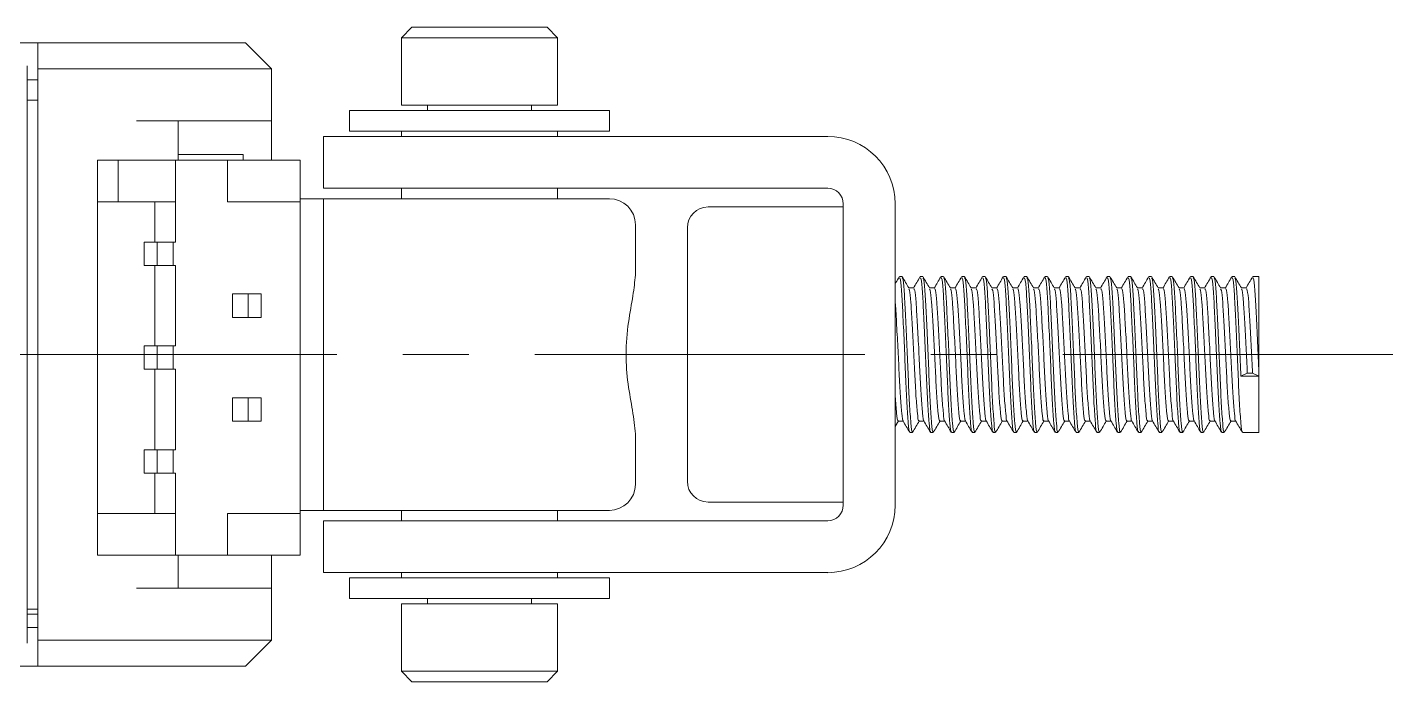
# Paper-space layout '시트4_ENG_with accessory' of a CAD drawing. Header units: inches. Extents: x 0.2 to 16.3, y 0.2 to 11.5.
# Drawn here: x 7.659 to 9.727, y 9.033 to 10.025 of the extents above; entities that cross this region are included whole.
import ezdxf

# ---------------------------------------------------------------- set-up
doc = ezdxf.new("R2010")
doc.units = ezdxf.units.IN
doc.header["$MEASUREMENT"] = 0
doc.linetypes.add('CENTERX2', pattern=[0.8, 0.5, -0.1, 0.1, -0.1])
doc.layers.add('CENTER_LINE', color=7, linetype='CENTERX2')

psp = doc.layouts.new('시트4_ENG_with accessory')

# ---------------------------------------------------------------- linework, layer by layer
at = {"color": 7, "linetype": 'Continuous', "lineweight": 18}
for p, q in [((8.2414, 10.0253), (8.2256, 10.0096)), ((8.4461, 10.0253), (8.2414, 10.0253)), ((8.4618, 10.0096), (8.4461, 10.0253)), ((7.5957, 10.0017), (7.6744, 10.0017)), ((7.6744, 10.0017), (7.9658, 10.0017)), ((7.6744, 9.9623), (7.6744, 10.0017)), ((7.9658, 10.0017), (7.9894, 10.0017)), ((7.9894, 10.0017), (8.0288, 9.9623)), ((8.2256, 10.0096), (8.2256, 9.9072)), ((8.4618, 10.0096), (8.2256, 10.0096)), ((8.4618, 9.9072), (8.4618, 10.0096)), ((7.6586, 9.9531), (7.6586, 9.9671)), ((7.6586, 9.9059), (7.6586, 9.9531)), ((7.6744, 9.9623), (7.6744, 9.5293)), ((7.9658, 9.9623), (7.6744, 9.9623)), ((8.0288, 9.9623), (7.9658, 9.9623)), ((8.0288, 9.8836), (8.0288, 9.9623)), ((7.6744, 9.9455), (7.6586, 9.9455)), ((7.6744, 9.9151), (7.6586, 9.9151)), ((7.6586, 9.1531), (7.6586, 9.9059)), ((8.1469, 9.8993), (8.1469, 9.8679)), ((8.5406, 9.8993), (8.1469, 9.8993)), ((8.4618, 9.9072), (8.2256, 9.9072)), ((8.265, 9.9072), (8.265, 9.8993)), ((8.4225, 9.8993), (8.4225, 9.9072)), ((8.5406, 9.8679), (8.5406, 9.8993)), ((7.9658, 9.8836), (7.824, 9.8836)), ((7.887, 9.8836), (7.887, 9.8238)), ((8.0288, 9.8836), (7.9658, 9.8836)), ((8.0288, 9.8836), (8.0288, 9.8238)), ((8.1075, 9.86), (8.1075, 9.7812)), ((8.3437, 9.86), (8.1075, 9.86)), ((8.5406, 9.8679), (8.1469, 9.8679)), ((8.2256, 9.8679), (8.2256, 9.86)), ((8.3437, 9.86), (8.8713, 9.86)), ((8.4618, 9.86), (8.4618, 9.8679)), ((7.9855, 9.8324), (7.887, 9.8324)), ((7.9855, 9.8324), (7.9855, 9.8238)), ((7.765, 9.8238), (7.765, 9.7608)), ((7.7965, 9.8238), (7.765, 9.8238)), ((7.7965, 9.7608), (7.7965, 9.8238)), ((7.8831, 9.8238), (7.7965, 9.8238)), ((7.8831, 9.8238), (7.8831, 9.7608)), ((7.9618, 9.8238), (7.8831, 9.8238)), ((7.9618, 9.7608), (7.9618, 9.8238)), ((8.0721, 9.8238), (7.9618, 9.8238)), ((8.0721, 9.7608), (8.0721, 9.8238)), ((8.1075, 9.7655), (8.0721, 9.7655)), ((8.1075, 9.7812), (8.3437, 9.7812)), ((8.1075, 9.7655), (8.4225, 9.7655)), ((8.1075, 9.7261), (8.1075, 9.7655)), ((8.2256, 9.7812), (8.2256, 9.7655)), ((8.3437, 9.7812), (8.8713, 9.7812)), ((8.4225, 9.7655), (8.5406, 9.7655)), ((8.4618, 9.7655), (8.4618, 9.7812)), ((7.765, 9.7608), (7.7965, 9.7608)), ((7.765, 9.2883), (7.765, 9.7608)), ((7.8831, 9.7608), (7.7965, 9.7608)), ((7.8516, 9.6997), (7.8516, 9.7608)), ((7.8831, 9.6997), (7.8831, 9.7608)), ((8.0721, 9.7608), (7.9618, 9.7608)), ((8.0721, 9.2883), (8.0721, 9.7608)), ((8.8949, 9.7529), (8.6902, 9.7529)), ((8.8949, 9.7576), (8.8949, 9.3009)), ((8.9737, 9.7576), (8.9737, 9.3009)), ((8.1075, 9.7261), (8.1075, 9.5293)), ((8.58, 9.7261), (8.58, 9.6495)), ((8.6587, 9.7137), (8.6587, 9.7214)), ((8.6587, 9.3371), (8.6587, 9.7137)), ((7.8359, 9.6997), (7.8359, 9.6643)), ((7.8359, 9.6997), (7.8555, 9.6997)), ((7.8555, 9.6997), (7.8555, 9.6643)), ((7.8796, 9.6997), (7.8555, 9.6997)), ((7.8796, 9.6997), (7.8796, 9.6643)), ((7.8796, 9.6997), (7.8831, 9.6997)), ((7.8555, 9.6643), (7.8359, 9.6643)), ((7.8516, 9.5423), (7.8516, 9.6643)), ((7.8555, 9.6643), (7.8796, 9.6643)), ((7.8831, 9.6643), (7.8796, 9.6643)), ((7.8831, 9.5423), (7.8831, 9.6643)), ((8.984, 9.6474), (8.9801, 9.6474)), ((9.0155, 9.6474), (9.0116, 9.6474)), ((9.047, 9.6474), (9.0431, 9.6474)), ((9.0785, 9.6474), (9.0746, 9.6474)), ((9.11, 9.6474), (9.1061, 9.6474)), ((9.1415, 9.6474), (9.1376, 9.6474)), ((9.173, 9.6474), (9.1691, 9.6474)), ((9.2045, 9.6474), (9.2006, 9.6474)), ((9.236, 9.6474), (9.232, 9.6474)), ((9.2675, 9.6474), (9.2635, 9.6474)), ((9.299, 9.6474), (9.295, 9.6474)), ((9.3305, 9.6474), (9.3265, 9.6474)), ((9.362, 9.6474), (9.358, 9.6474)), ((9.3935, 9.6474), (9.3895, 9.6474)), ((9.425, 9.6474), (9.421, 9.6474)), ((9.4565, 9.6474), (9.4525, 9.6474)), ((9.488, 9.6474), (9.484, 9.6474)), ((9.5248, 9.6474), (9.5155, 9.6474)), ((9.5248, 9.4962), (9.5248, 9.6474)), ((7.9693, 9.621), (7.9693, 9.5856)), ((7.9933, 9.621), (7.9693, 9.621)), ((7.9933, 9.621), (7.9933, 9.5856)), ((7.9933, 9.621), (8.013, 9.621)), ((8.013, 9.621), (8.013, 9.5856)), ((9.0017, 9.6303), (8.9941, 9.6303)), ((9.0332, 9.6303), (9.0256, 9.6303)), ((9.0647, 9.6303), (9.057, 9.6303)), ((9.0962, 9.6303), (9.0885, 9.6303)), ((9.1277, 9.6303), (9.12, 9.6303)), ((9.1592, 9.6303), (9.1515, 9.6303)), ((9.1907, 9.6303), (9.183, 9.6303)), ((9.2222, 9.6303), (9.2145, 9.6303)), ((9.2537, 9.6303), (9.246, 9.6303)), ((9.2852, 9.6303), (9.2775, 9.6303)), ((9.3167, 9.6303), (9.309, 9.6303)), ((9.3482, 9.6303), (9.3405, 9.6303)), ((9.3797, 9.6303), (9.372, 9.6303)), ((9.4112, 9.6303), (9.4035, 9.6303)), ((9.4427, 9.6303), (9.435, 9.6303)), ((9.4742, 9.6303), (9.4665, 9.6303)), ((9.5056, 9.6303), (9.498, 9.6303)), ((7.9693, 9.5856), (7.9933, 9.5856)), ((8.013, 9.5856), (7.9933, 9.5856)), ((7.8359, 9.5423), (7.8359, 9.5068)), ((7.8359, 9.5423), (7.8555, 9.5423)), ((7.8555, 9.5423), (7.8555, 9.5068)), ((7.8796, 9.5423), (7.8555, 9.5423)), ((7.8796, 9.5423), (7.8796, 9.5068)), ((7.8796, 9.5423), (7.8831, 9.5423)), ((7.6744, 9.5293), (7.6586, 9.5293)), ((7.6744, 9.0962), (7.6744, 9.5293)), ((7.6744, 9.5293), (7.765, 9.5293)), ((8.1075, 9.5293), (8.1075, 9.3324)), ((7.8555, 9.5068), (7.8359, 9.5068)), ((7.8516, 9.3848), (7.8516, 9.5068)), ((7.8555, 9.5068), (7.8796, 9.5068)), ((7.8831, 9.5068), (7.8796, 9.5068)), ((7.8831, 9.3848), (7.8831, 9.5068)), ((9.4973, 9.4962), (9.5071, 9.501)), ((9.5248, 9.4962), (9.4973, 9.4962)), ((9.5071, 9.501), (9.515, 9.501)), ((9.515, 9.501), (9.5248, 9.4962)), ((9.5248, 9.4112), (9.5248, 9.4962)), ((7.9693, 9.4635), (7.9693, 9.4281)), ((7.9933, 9.4635), (7.9693, 9.4635)), ((7.9933, 9.4635), (7.9933, 9.4281)), ((7.9933, 9.4635), (8.013, 9.4635)), ((8.013, 9.4635), (8.013, 9.4281)), ((7.9693, 9.4281), (7.9933, 9.4281)), ((8.013, 9.4281), (7.9933, 9.4281)), ((8.9737, 9.4202), (8.9785, 9.4285)), ((8.9781, 9.4282), (8.9858, 9.4282)), ((9.0096, 9.4282), (9.0173, 9.4282)), ((9.0411, 9.4282), (9.0488, 9.4282)), ((9.0726, 9.4282), (9.0802, 9.4282)), ((9.1041, 9.4282), (9.1117, 9.4282)), ((9.1356, 9.4282), (9.1432, 9.4282)), ((9.1671, 9.4282), (9.1747, 9.4282)), ((9.1986, 9.4282), (9.2062, 9.4282)), ((9.2301, 9.4282), (9.2377, 9.4282)), ((9.2616, 9.4282), (9.2692, 9.4282)), ((9.2931, 9.4282), (9.3007, 9.4282)), ((9.3245, 9.4282), (9.3322, 9.4282)), ((9.356, 9.4282), (9.3637, 9.4282)), ((9.3875, 9.4282), (9.3952, 9.4282)), ((9.419, 9.4282), (9.4267, 9.4282)), ((9.4505, 9.4282), (9.4582, 9.4282)), ((9.482, 9.4282), (9.4897, 9.4282)), ((8.58, 9.4091), (8.58, 9.3324)), ((8.9958, 9.4112), (8.9998, 9.4112)), ((9.0273, 9.4112), (9.0313, 9.4112)), ((9.0588, 9.4112), (9.0628, 9.4112)), ((9.0903, 9.4112), (9.0943, 9.4112)), ((9.1218, 9.4112), (9.1257, 9.4112)), ((9.1533, 9.4112), (9.1572, 9.4112)), ((9.1848, 9.4112), (9.1887, 9.4112)), ((9.2163, 9.4112), (9.2202, 9.4112)), ((9.2478, 9.4112), (9.2517, 9.4112)), ((9.2793, 9.4112), (9.2832, 9.4112)), ((9.3108, 9.4112), (9.3147, 9.4112)), ((9.3423, 9.4112), (9.3462, 9.4112)), ((9.3738, 9.4112), (9.3777, 9.4112)), ((9.4053, 9.4112), (9.4092, 9.4112)), ((9.4368, 9.4112), (9.4407, 9.4112)), ((9.4683, 9.4112), (9.4722, 9.4112)), ((9.4998, 9.4112), (9.5248, 9.4112)), ((7.8359, 9.3848), (7.8555, 9.3848)), ((7.8359, 9.3848), (7.8359, 9.3493)), ((7.8555, 9.3848), (7.8555, 9.3493)), ((7.8796, 9.3848), (7.8555, 9.3848)), ((7.8796, 9.3848), (7.8796, 9.3493)), ((7.8796, 9.3848), (7.8831, 9.3848)), ((7.8555, 9.3493), (7.8359, 9.3493)), ((7.8516, 9.2883), (7.8516, 9.3493)), ((7.8555, 9.3493), (7.8796, 9.3493)), ((7.8831, 9.3493), (7.8796, 9.3493)), ((7.8831, 9.2883), (7.8831, 9.3493)), ((8.1075, 9.293), (8.1075, 9.3324)), ((8.0721, 9.293), (8.1075, 9.293)), ((8.4225, 9.293), (8.1075, 9.293)), ((8.2256, 9.293), (8.2256, 9.2773)), ((8.5406, 9.293), (8.4225, 9.293)), ((8.4618, 9.2773), (8.4618, 9.293)), ((8.6902, 9.3056), (8.8949, 9.3056)), ((7.765, 9.2883), (7.8831, 9.2883)), ((7.765, 9.2253), (7.765, 9.2883)), ((7.8831, 9.2883), (7.8831, 9.2253)), ((7.9618, 9.2253), (7.9618, 9.2883)), ((7.9618, 9.2883), (8.0721, 9.2883)), ((8.0721, 9.2253), (8.0721, 9.2883)), ((8.1075, 9.2773), (8.1075, 9.1986)), ((8.1075, 9.2773), (8.3437, 9.2773)), ((8.3437, 9.2773), (8.8713, 9.2773)), ((7.8831, 9.2253), (7.765, 9.2253)), ((7.8831, 9.2253), (7.9618, 9.2253)), ((7.887, 9.2253), (7.887, 9.1749)), ((8.0721, 9.2253), (7.9618, 9.2253)), ((8.0288, 9.1749), (8.0288, 9.2253)), ((8.1075, 9.1986), (8.3437, 9.1986)), ((8.1469, 9.1907), (8.1469, 9.1592)), ((8.5406, 9.1907), (8.1469, 9.1907)), ((8.2256, 9.1986), (8.2256, 9.1907)), ((8.3437, 9.1986), (8.8713, 9.1986)), ((8.4618, 9.1907), (8.4618, 9.1986)), ((8.5406, 9.1592), (8.5406, 9.1907)), ((7.824, 9.1749), (7.9658, 9.1749)), ((7.9658, 9.1749), (8.0288, 9.1749)), ((8.0288, 9.1749), (8.0288, 9.0962)), ((7.6586, 9.1058), (7.6586, 9.1531)), ((8.5406, 9.1592), (8.1469, 9.1592)), ((8.2256, 9.1513), (8.2256, 9.049)), ((8.4618, 9.1513), (8.2256, 9.1513)), ((8.265, 9.1592), (8.265, 9.1513)), ((8.4225, 9.1513), (8.4225, 9.1592)), ((8.4618, 9.049), (8.4618, 9.1513)), ((7.6744, 9.1434), (7.6586, 9.1434)), ((7.6586, 9.1356), (7.6744, 9.1356)), ((7.6744, 9.1156), (7.6586, 9.1156)), ((7.6586, 9.0915), (7.6586, 9.1058)), ((7.6744, 9.0962), (7.9658, 9.0962)), ((7.6744, 9.0568), (7.6744, 9.0962)), ((7.9658, 9.0962), (8.0288, 9.0962)), ((8.0288, 9.0962), (7.9894, 9.0568)), ((7.5957, 9.0568), (7.6744, 9.0568)), ((7.9658, 9.0568), (7.6744, 9.0568)), ((7.9894, 9.0568), (7.9658, 9.0568)), ((8.2256, 9.049), (8.2414, 9.0332)), ((8.4618, 9.049), (8.2256, 9.049)), ((8.4461, 9.0332), (8.4618, 9.049)), ((8.4461, 9.0332), (8.2414, 9.0332))]:
    psp.add_line(p, q, dxfattribs=at)
for centre, radius, start, end in [((8.8713, 9.7576), 0.1024, 0, 90), ((8.5406, 9.7261), 0.0394, 0, 90), ((8.8713, 9.7576), 0.0236, 0, 90), ((8.6902, 9.7214), 0.0315, 90, 180), ((8.5406, 9.3324), 0.0394, 270, 0), ((8.6902, 9.3371), 0.0315, 180, 270), ((8.8713, 9.3009), 0.0236, 270, 0), ((8.8713, 9.3009), 0.1024, 270, 0)]:
    psp.add_arc(centre, radius, start, end, dxfattribs=at)
for points, knots in [([(8.58, 9.6495), (8.579, 9.6397), (8.5771, 9.6201), (8.5686, 9.5779), (8.5647, 9.5308), (8.5681, 9.4841), (8.5766, 9.4409), (8.5788, 9.4202), (8.58, 9.4091)], [0, 0, 0, 0, 0.163568, 0.326517, 0.499078, 0.658651, 0.816874, 1, 1, 1, 1]), ([(8.9796, 9.6469), (8.978, 9.6441), (8.976, 9.6407), (8.974, 9.6372), (8.9737, 9.6366)], [0, 0, 0, 0, 0.827869, 1, 1, 1, 1]), ([(8.9958, 9.413), (8.9956, 9.4125), (8.9948, 9.4101), (8.9935, 9.4239), (8.9913, 9.4531), (8.9894, 9.4955), (8.9875, 9.5425), (8.9854, 9.5876), (8.9836, 9.6234), (8.9817, 9.6449), (8.9806, 9.6453), (8.9801, 9.6455)], [0, 0, 0, 0, 0.035874, 0.158191, 0.285537, 0.409631, 0.533724, 0.66107, 0.783387, 0.909631, 1, 1, 1, 1]), ([(8.9998, 9.413), (8.9996, 9.4125), (8.9987, 9.4101), (8.9974, 9.4239), (8.9952, 9.4531), (8.9933, 9.4955), (8.9914, 9.5425), (8.9893, 9.5876), (8.9875, 9.6234), (8.9857, 9.6449), (8.9845, 9.6453), (8.984, 9.6455)], [0, 0, 0, 0, 0.035874, 0.158191, 0.285537, 0.409631, 0.533724, 0.66107, 0.783387, 0.909631, 1, 1, 1, 1]), ([(8.9942, 9.6301), (8.9926, 9.6329), (8.9892, 9.6386), (8.9859, 9.6443), (8.9843, 9.6472)], [0, 0, 0, 0, 0.499897, 1, 1, 1, 1]), ([(9.0111, 9.6469), (9.0095, 9.6441), (9.0062, 9.6384), (9.0029, 9.6327), (9.0012, 9.6299)], [0, 0, 0, 0, 0.500075, 1, 1, 1, 1]), ([(9.0273, 9.413), (9.0271, 9.4125), (9.0263, 9.4101), (9.025, 9.4239), (9.0228, 9.4531), (9.0209, 9.4955), (9.019, 9.5425), (9.0169, 9.5876), (9.0151, 9.6234), (9.0132, 9.6449), (9.0121, 9.6453), (9.0116, 9.6455)], [0, 0, 0, 0, 0.035874, 0.158191, 0.285537, 0.409631, 0.533724, 0.66107, 0.783387, 0.909631, 1, 1, 1, 1]), ([(9.0313, 9.413), (9.0311, 9.4125), (9.0302, 9.4101), (9.0289, 9.4239), (9.0267, 9.4531), (9.0248, 9.4955), (9.0229, 9.5425), (9.0208, 9.5876), (9.019, 9.6234), (9.0171, 9.6449), (9.016, 9.6453), (9.0155, 9.6455)], [0, 0, 0, 0, 0.035874, 0.158191, 0.285537, 0.409631, 0.533724, 0.66107, 0.783387, 0.909631, 1, 1, 1, 1]), ([(9.0257, 9.6301), (9.0241, 9.6329), (9.0207, 9.6386), (9.0174, 9.6443), (9.0158, 9.6472)], [0, 0, 0, 0, 0.499897, 1, 1, 1, 1]), ([(9.0426, 9.6469), (9.041, 9.6441), (9.0377, 9.6384), (9.0344, 9.6327), (9.0327, 9.6299)], [0, 0, 0, 0, 0.500075, 1, 1, 1, 1]), ([(9.0588, 9.413), (9.0586, 9.4125), (9.0578, 9.4101), (9.0564, 9.4239), (9.0543, 9.4531), (9.0524, 9.4955), (9.0505, 9.5425), (9.0484, 9.5876), (9.0466, 9.6234), (9.0447, 9.6449), (9.0436, 9.6453), (9.0431, 9.6455)], [0, 0, 0, 0, 0.035874, 0.158191, 0.285537, 0.409631, 0.533724, 0.66107, 0.783387, 0.909631, 1, 1, 1, 1]), ([(9.0628, 9.413), (9.0626, 9.4125), (9.0617, 9.4101), (9.0604, 9.4239), (9.0582, 9.4531), (9.0563, 9.4955), (9.0544, 9.5425), (9.0523, 9.5876), (9.0505, 9.6234), (9.0486, 9.6449), (9.0475, 9.6453), (9.047, 9.6455)], [0, 0, 0, 0, 0.035874, 0.158191, 0.285537, 0.409631, 0.533724, 0.66107, 0.783387, 0.909631, 1, 1, 1, 1]), ([(9.0572, 9.6301), (9.0555, 9.6329), (9.0522, 9.6386), (9.0489, 9.6443), (9.0473, 9.6472)], [0, 0, 0, 0, 0.499897, 1, 1, 1, 1]), ([(9.0741, 9.6469), (9.0725, 9.6441), (9.0692, 9.6384), (9.0659, 9.6327), (9.0642, 9.6299)], [0, 0, 0, 0, 0.500075, 1, 1, 1, 1]), ([(9.0903, 9.413), (9.0901, 9.4125), (9.0893, 9.4101), (9.0879, 9.4239), (9.0858, 9.4531), (9.0839, 9.4955), (9.082, 9.5425), (9.0798, 9.5876), (9.0781, 9.6234), (9.0762, 9.6449), (9.075, 9.6453), (9.0746, 9.6455)], [0, 0, 0, 0, 0.035874, 0.158191, 0.285537, 0.409631, 0.533724, 0.66107, 0.783387, 0.909631, 1, 1, 1, 1]), ([(9.0943, 9.413), (9.0941, 9.4125), (9.0932, 9.4101), (9.0919, 9.4239), (9.0897, 9.4531), (9.0878, 9.4955), (9.0859, 9.5425), (9.0838, 9.5876), (9.082, 9.6234), (9.0801, 9.6449), (9.079, 9.6453), (9.0785, 9.6455)], [0, 0, 0, 0, 0.0358742, 0.1581913, 0.2855373, 0.4096308, 0.5337244, 0.6610704, 0.7833875, 0.9096308, 1, 1, 1, 1]), ([(9.0887, 9.6301), (9.087, 9.6329), (9.0837, 9.6386), (9.0804, 9.6443), (9.0788, 9.6472)], [0, 0, 0, 0, 0.499897, 1, 1, 1, 1]), ([(9.1056, 9.6469), (9.104, 9.6441), (9.1007, 9.6384), (9.0974, 9.6327), (9.0957, 9.6299)], [0, 0, 0, 0, 0.500075, 1, 1, 1, 1]), ([(9.1218, 9.413), (9.1216, 9.4125), (9.1208, 9.4101), (9.1194, 9.4239), (9.1173, 9.4531), (9.1154, 9.4955), (9.1135, 9.5425), (9.1113, 9.5876), (9.1096, 9.6234), (9.1077, 9.6449), (9.1065, 9.6453), (9.1061, 9.6455)], [0, 0, 0, 0, 0.0358742, 0.1581913, 0.2855373, 0.4096308, 0.5337244, 0.6610704, 0.7833875, 0.9096308, 1, 1, 1, 1]), ([(9.1257, 9.413), (9.1256, 9.4125), (9.1247, 9.4101), (9.1234, 9.4239), (9.1212, 9.4531), (9.1193, 9.4955), (9.1174, 9.5425), (9.1153, 9.5876), (9.1135, 9.6234), (9.1116, 9.6449), (9.1105, 9.6453), (9.11, 9.6455)], [0, 0, 0, 0, 0.035874, 0.158191, 0.285537, 0.409631, 0.533724, 0.66107, 0.783387, 0.909631, 1, 1, 1, 1]), ([(9.1202, 9.6301), (9.1185, 9.6329), (9.1152, 9.6386), (9.1119, 9.6443), (9.1103, 9.6472)], [0, 0, 0, 0, 0.499897, 1, 1, 1, 1]), ([(9.1371, 9.6469), (9.1355, 9.6441), (9.1322, 9.6384), (9.1289, 9.6327), (9.1272, 9.6299)], [0, 0, 0, 0, 0.500075, 1, 1, 1, 1]), ([(9.1533, 9.413), (9.1531, 9.4125), (9.1523, 9.4101), (9.1509, 9.4239), (9.1488, 9.4531), (9.1469, 9.4955), (9.145, 9.5425), (9.1428, 9.5876), (9.1411, 9.6234), (9.1392, 9.6449), (9.138, 9.6453), (9.1376, 9.6455)], [0, 0, 0, 0, 0.035874, 0.158191, 0.285537, 0.409631, 0.533724, 0.66107, 0.783387, 0.909631, 1, 1, 1, 1]), ([(9.1572, 9.413), (9.157, 9.4125), (9.1562, 9.4101), (9.1549, 9.4239), (9.1527, 9.4531), (9.1508, 9.4955), (9.1489, 9.5425), (9.1468, 9.5876), (9.145, 9.6234), (9.1431, 9.6449), (9.142, 9.6453), (9.1415, 9.6455)], [0, 0, 0, 0, 0.035874, 0.158191, 0.285537, 0.409631, 0.533724, 0.66107, 0.783387, 0.909631, 1, 1, 1, 1]), ([(9.1517, 9.6301), (9.15, 9.6329), (9.1467, 9.6386), (9.1434, 9.6443), (9.1418, 9.6472)], [0, 0, 0, 0, 0.499897, 1, 1, 1, 1]), ([(9.1686, 9.6469), (9.167, 9.6441), (9.1637, 9.6384), (9.1604, 9.6327), (9.1587, 9.6299)], [0, 0, 0, 0, 0.500075, 1, 1, 1, 1]), ([(9.1848, 9.413), (9.1846, 9.4125), (9.1838, 9.4101), (9.1824, 9.4239), (9.1803, 9.4531), (9.1784, 9.4955), (9.1765, 9.5425), (9.1743, 9.5876), (9.1726, 9.6234), (9.1707, 9.6449), (9.1695, 9.6453), (9.1691, 9.6455)], [0, 0, 0, 0, 0.035874, 0.158191, 0.285537, 0.409631, 0.533724, 0.66107, 0.783387, 0.909631, 1, 1, 1, 1]), ([(9.1887, 9.413), (9.1885, 9.4125), (9.1877, 9.4101), (9.1864, 9.4239), (9.1842, 9.4531), (9.1823, 9.4955), (9.1804, 9.5425), (9.1783, 9.5876), (9.1765, 9.6234), (9.1746, 9.6449), (9.1735, 9.6453), (9.173, 9.6455)], [0, 0, 0, 0, 0.035874, 0.158191, 0.285537, 0.409631, 0.533724, 0.66107, 0.783387, 0.909631, 1, 1, 1, 1]), ([(9.1832, 9.6301), (9.1815, 9.6329), (9.1782, 9.6386), (9.1749, 9.6443), (9.1733, 9.6472)], [0, 0, 0, 0, 0.499897, 1, 1, 1, 1]), ([(9.2001, 9.6469), (9.1985, 9.6441), (9.1952, 9.6384), (9.1919, 9.6327), (9.1902, 9.6299)], [0, 0, 0, 0, 0.500075, 1, 1, 1, 1]), ([(9.2163, 9.413), (9.2161, 9.4125), (9.2152, 9.4101), (9.2139, 9.4239), (9.2118, 9.4531), (9.2099, 9.4955), (9.208, 9.5425), (9.2058, 9.5876), (9.2041, 9.6234), (9.2022, 9.6449), (9.201, 9.6453), (9.2006, 9.6455)], [0, 0, 0, 0, 0.035874, 0.158191, 0.285537, 0.409631, 0.533724, 0.66107, 0.783387, 0.909631, 1, 1, 1, 1]), ([(9.2202, 9.413), (9.22, 9.4125), (9.2192, 9.4101), (9.2179, 9.4239), (9.2157, 9.4531), (9.2138, 9.4955), (9.2119, 9.5425), (9.2098, 9.5876), (9.208, 9.6234), (9.2061, 9.6449), (9.205, 9.6453), (9.2045, 9.6455)], [0, 0, 0, 0, 0.035874, 0.158191, 0.285537, 0.409631, 0.533724, 0.66107, 0.783387, 0.909631, 1, 1, 1, 1]), ([(9.2147, 9.6301), (9.213, 9.6329), (9.2097, 9.6386), (9.2064, 9.6443), (9.2048, 9.6472)], [0, 0, 0, 0, 0.499897, 1, 1, 1, 1]), ([(9.2316, 9.6469), (9.23, 9.6441), (9.2267, 9.6384), (9.2234, 9.6327), (9.2217, 9.6299)], [0, 0, 0, 0, 0.500075, 1, 1, 1, 1]), ([(9.2478, 9.413), (9.2476, 9.4125), (9.2467, 9.4101), (9.2454, 9.4239), (9.2433, 9.4531), (9.2414, 9.4955), (9.2395, 9.5425), (9.2373, 9.5876), (9.2356, 9.6234), (9.2337, 9.6449), (9.2325, 9.6453), (9.232, 9.6455)], [0, 0, 0, 0, 0.035874, 0.158191, 0.285537, 0.409631, 0.533724, 0.66107, 0.783387, 0.909631, 1, 1, 1, 1]), ([(9.2517, 9.413), (9.2515, 9.4125), (9.2507, 9.4101), (9.2494, 9.4239), (9.2472, 9.4531), (9.2453, 9.4955), (9.2434, 9.5425), (9.2413, 9.5876), (9.2395, 9.6234), (9.2376, 9.6449), (9.2365, 9.6453), (9.236, 9.6455)], [0, 0, 0, 0, 0.035874, 0.158191, 0.285537, 0.409631, 0.533724, 0.66107, 0.783387, 0.909631, 1, 1, 1, 1]), ([(9.2462, 9.6301), (9.2445, 9.6329), (9.2412, 9.6386), (9.2379, 9.6443), (9.2363, 9.6472)], [0, 0, 0, 0, 0.499897, 1, 1, 1, 1]), ([(9.2631, 9.6469), (9.2614, 9.6441), (9.2582, 9.6384), (9.2549, 9.6327), (9.2532, 9.6299)], [0, 0, 0, 0, 0.500075, 1, 1, 1, 1]), ([(9.2793, 9.413), (9.2791, 9.4125), (9.2782, 9.4101), (9.2769, 9.4239), (9.2748, 9.4531), (9.2729, 9.4955), (9.271, 9.5425), (9.2688, 9.5876), (9.2671, 9.6234), (9.2652, 9.6449), (9.264, 9.6453), (9.2635, 9.6455)], [0, 0, 0, 0, 0.035874, 0.158191, 0.285537, 0.409631, 0.533724, 0.66107, 0.783387, 0.909631, 1, 1, 1, 1]), ([(9.2832, 9.413), (9.283, 9.4125), (9.2822, 9.4101), (9.2809, 9.4239), (9.2787, 9.4531), (9.2768, 9.4955), (9.2749, 9.5425), (9.2728, 9.5876), (9.271, 9.6234), (9.2691, 9.6449), (9.268, 9.6453), (9.2675, 9.6455)], [0, 0, 0, 0, 0.035874, 0.158191, 0.285537, 0.409631, 0.533724, 0.66107, 0.783387, 0.909631, 1, 1, 1, 1]), ([(9.2777, 9.6301), (9.276, 9.6329), (9.2727, 9.6386), (9.2694, 9.6443), (9.2678, 9.6472)], [0, 0, 0, 0, 0.499897, 1, 1, 1, 1]), ([(9.2946, 9.6469), (9.2929, 9.6441), (9.2896, 9.6384), (9.2863, 9.6327), (9.2847, 9.6299)], [0, 0, 0, 0, 0.500075, 1, 1, 1, 1]), ([(9.3108, 9.413), (9.3106, 9.4125), (9.3097, 9.4101), (9.3084, 9.4239), (9.3063, 9.4531), (9.3044, 9.4955), (9.3025, 9.5425), (9.3003, 9.5876), (9.2985, 9.6234), (9.2967, 9.6449), (9.2955, 9.6453), (9.295, 9.6455)], [0, 0, 0, 0, 0.035874, 0.158191, 0.285537, 0.409631, 0.533724, 0.66107, 0.783387, 0.909631, 1, 1, 1, 1]), ([(9.3147, 9.413), (9.3145, 9.4125), (9.3137, 9.4101), (9.3124, 9.4239), (9.3102, 9.4531), (9.3083, 9.4955), (9.3064, 9.5425), (9.3043, 9.5876), (9.3025, 9.6234), (9.3006, 9.6449), (9.2995, 9.6453), (9.299, 9.6455)], [0, 0, 0, 0, 0.035874, 0.158191, 0.285537, 0.409631, 0.533724, 0.66107, 0.783387, 0.909631, 1, 1, 1, 1]), ([(9.3092, 9.6301), (9.3075, 9.6329), (9.3042, 9.6386), (9.3009, 9.6443), (9.2993, 9.6472)], [0, 0, 0, 0, 0.499897, 1, 1, 1, 1]), ([(9.3261, 9.6469), (9.3244, 9.6441), (9.3211, 9.6384), (9.3178, 9.6327), (9.3162, 9.6299)], [0, 0, 0, 0, 0.500075, 1, 1, 1, 1]), ([(9.3423, 9.413), (9.3421, 9.4125), (9.3412, 9.4101), (9.3399, 9.4239), (9.3378, 9.4531), (9.3359, 9.4955), (9.334, 9.5425), (9.3318, 9.5876), (9.33, 9.6234), (9.3282, 9.6449), (9.327, 9.6453), (9.3265, 9.6455)], [0, 0, 0, 0, 0.035874, 0.158191, 0.285537, 0.409631, 0.533724, 0.66107, 0.783387, 0.909631, 1, 1, 1, 1]), ([(9.3462, 9.413), (9.346, 9.4125), (9.3452, 9.4101), (9.3438, 9.4239), (9.3417, 9.4531), (9.3398, 9.4955), (9.3379, 9.5425), (9.3358, 9.5876), (9.334, 9.6234), (9.3321, 9.6449), (9.331, 9.6453), (9.3305, 9.6455)], [0, 0, 0, 0, 0.035874, 0.158191, 0.285537, 0.409631, 0.533724, 0.66107, 0.783387, 0.909631, 1, 1, 1, 1]), ([(9.3407, 9.6301), (9.339, 9.6329), (9.3357, 9.6386), (9.3324, 9.6443), (9.3308, 9.6472)], [0, 0, 0, 0, 0.499897, 1, 1, 1, 1]), ([(9.3576, 9.6469), (9.3559, 9.6441), (9.3526, 9.6384), (9.3493, 9.6327), (9.3477, 9.6299)], [0, 0, 0, 0, 0.500075, 1, 1, 1, 1]), ([(9.3738, 9.413), (9.3736, 9.4125), (9.3727, 9.4101), (9.3714, 9.4239), (9.3693, 9.4531), (9.3674, 9.4955), (9.3655, 9.5425), (9.3633, 9.5876), (9.3615, 9.6234), (9.3597, 9.6449), (9.3585, 9.6453), (9.358, 9.6455)], [0, 0, 0, 0, 0.035874, 0.158191, 0.285537, 0.409631, 0.533724, 0.66107, 0.783387, 0.909631, 1, 1, 1, 1]), ([(9.3777, 9.413), (9.3775, 9.4125), (9.3767, 9.4101), (9.3753, 9.4239), (9.3732, 9.4531), (9.3713, 9.4955), (9.3694, 9.5425), (9.3672, 9.5876), (9.3655, 9.6234), (9.3636, 9.6449), (9.3624, 9.6453), (9.362, 9.6455)], [0, 0, 0, 0, 0.035874, 0.158191, 0.285537, 0.409631, 0.533724, 0.66107, 0.783387, 0.909631, 1, 1, 1, 1]), ([(9.3722, 9.6301), (9.3705, 9.6329), (9.3672, 9.6386), (9.3639, 9.6443), (9.3622, 9.6472)], [0, 0, 0, 0, 0.499897, 1, 1, 1, 1]), ([(9.3891, 9.6469), (9.3874, 9.6441), (9.3841, 9.6384), (9.3808, 9.6327), (9.3792, 9.6299)], [0, 0, 0, 0, 0.500075, 1, 1, 1, 1]), ([(9.4053, 9.413), (9.4051, 9.4125), (9.4042, 9.4101), (9.4029, 9.4239), (9.4008, 9.4531), (9.3989, 9.4955), (9.397, 9.5425), (9.3948, 9.5876), (9.393, 9.6234), (9.3912, 9.6449), (9.39, 9.6453), (9.3895, 9.6455)], [0, 0, 0, 0, 0.035874, 0.158191, 0.285537, 0.409631, 0.533724, 0.66107, 0.783387, 0.909631, 1, 1, 1, 1]), ([(9.4092, 9.413), (9.409, 9.4125), (9.4082, 9.4101), (9.4068, 9.4239), (9.4047, 9.4531), (9.4028, 9.4955), (9.4009, 9.5425), (9.3987, 9.5876), (9.397, 9.6234), (9.3951, 9.6449), (9.3939, 9.6453), (9.3935, 9.6455)], [0, 0, 0, 0, 0.035874, 0.158191, 0.285537, 0.409631, 0.533724, 0.66107, 0.783387, 0.909631, 1, 1, 1, 1]), ([(9.4037, 9.6301), (9.402, 9.6329), (9.3987, 9.6386), (9.3954, 9.6443), (9.3937, 9.6472)], [0, 0, 0, 0, 0.499897, 1, 1, 1, 1]), ([(9.4206, 9.6469), (9.4189, 9.6441), (9.4156, 9.6384), (9.4123, 9.6327), (9.4107, 9.6299)], [0, 0, 0, 0, 0.500075, 1, 1, 1, 1]), ([(9.4368, 9.413), (9.4366, 9.4125), (9.4357, 9.4101), (9.4344, 9.4239), (9.4322, 9.4531), (9.4303, 9.4955), (9.4284, 9.5425), (9.4263, 9.5876), (9.4245, 9.6234), (9.4227, 9.6449), (9.4215, 9.6453), (9.421, 9.6455)], [0, 0, 0, 0, 0.035874, 0.158191, 0.285537, 0.409631, 0.533724, 0.66107, 0.783387, 0.909631, 1, 1, 1, 1]), ([(9.4407, 9.413), (9.4405, 9.4125), (9.4397, 9.4101), (9.4383, 9.4239), (9.4362, 9.4531), (9.4343, 9.4955), (9.4324, 9.5425), (9.4302, 9.5876), (9.4285, 9.6234), (9.4266, 9.6449), (9.4254, 9.6453), (9.425, 9.6455)], [0, 0, 0, 0, 0.035874, 0.158191, 0.285537, 0.409631, 0.533724, 0.66107, 0.783387, 0.909631, 1, 1, 1, 1]), ([(9.4352, 9.6301), (9.4335, 9.6329), (9.4302, 9.6386), (9.4269, 9.6443), (9.4252, 9.6472)], [0, 0, 0, 0, 0.499897, 1, 1, 1, 1]), ([(9.4521, 9.6469), (9.4504, 9.6441), (9.4471, 9.6384), (9.4438, 9.6327), (9.4422, 9.6299)], [0, 0, 0, 0, 0.500075, 1, 1, 1, 1]), ([(9.4683, 9.413), (9.4681, 9.4125), (9.4672, 9.4101), (9.4659, 9.4239), (9.4637, 9.4531), (9.4618, 9.4955), (9.4599, 9.5425), (9.4578, 9.5876), (9.456, 9.6234), (9.4542, 9.6449), (9.453, 9.6453), (9.4525, 9.6455)], [0, 0, 0, 0, 0.035874, 0.158191, 0.285537, 0.409631, 0.533724, 0.66107, 0.783387, 0.909631, 1, 1, 1, 1]), ([(9.4722, 9.413), (9.472, 9.4125), (9.4712, 9.4101), (9.4698, 9.4239), (9.4677, 9.4531), (9.4658, 9.4955), (9.4639, 9.5425), (9.4617, 9.5876), (9.46, 9.6234), (9.4581, 9.6449), (9.4569, 9.6453), (9.4565, 9.6455)], [0, 0, 0, 0, 0.035874, 0.158191, 0.285537, 0.409631, 0.533724, 0.66107, 0.783387, 0.909631, 1, 1, 1, 1]), ([(9.4666, 9.6301), (9.465, 9.6329), (9.4617, 9.6386), (9.4584, 9.6443), (9.4567, 9.6472)], [0, 0, 0, 0, 0.499897, 1, 1, 1, 1]), ([(9.4836, 9.6469), (9.4819, 9.6441), (9.4786, 9.6384), (9.4753, 9.6327), (9.4737, 9.6299)], [0, 0, 0, 0, 0.500075, 1, 1, 1, 1]), ([(9.4998, 9.413), (9.4996, 9.4125), (9.4987, 9.4101), (9.4974, 9.4239), (9.4952, 9.4531), (9.4933, 9.4955), (9.4914, 9.5425), (9.4893, 9.5876), (9.4875, 9.6234), (9.4857, 9.6449), (9.4845, 9.6453), (9.484, 9.6455)], [0, 0, 0, 0, 0.035874, 0.158191, 0.285537, 0.409631, 0.533724, 0.66107, 0.783387, 0.909631, 1, 1, 1, 1]), ([(9.4973, 9.4962), (9.4967, 9.5114), (9.4954, 9.5423), (9.4932, 9.5877), (9.4915, 9.6234), (9.4896, 9.6449), (9.4884, 9.6453), (9.488, 9.6455)], [0, 0, 0, 0, 0.2101966, 0.4259022, 0.6330897, 0.8469277, 1, 1, 1, 1]), ([(9.4981, 9.6301), (9.4965, 9.6329), (9.4932, 9.6386), (9.4899, 9.6443), (9.4882, 9.6472)], [0, 0, 0, 0, 0.499897, 1, 1, 1, 1]), ([(9.5151, 9.6469), (9.5134, 9.6441), (9.5101, 9.6384), (9.5068, 9.6327), (9.5052, 9.6299)], [0, 0, 0, 0, 0.500075, 1, 1, 1, 1]), ([(9.5248, 9.4962), (9.5242, 9.5114), (9.5229, 9.5423), (9.5208, 9.5877), (9.519, 9.6234), (9.5171, 9.6449), (9.516, 9.6453), (9.5155, 9.6455)], [0, 0, 0, 0, 0.2101966, 0.4259022, 0.6330897, 0.8469277, 1, 1, 1, 1]), ([(9.0096, 9.4298), (9.0094, 9.4293), (9.0086, 9.4273), (9.0072, 9.4391), (9.0051, 9.4641), (9.0032, 9.5003), (9.0013, 9.5406), (8.9991, 9.5792), (8.9974, 9.6097), (8.9956, 9.6274), (8.9946, 9.6279), (8.9942, 9.6281)], [0, 0, 0, 0, 0.036512, 0.161681, 0.292003, 0.418992, 0.54598, 0.676302, 0.801471, 0.930663, 1, 1, 1, 1]), ([(9.017, 9.429), (9.017, 9.4289), (9.0163, 9.4277), (9.0151, 9.4396), (9.013, 9.464), (9.0111, 9.5004), (9.0092, 9.5406), (9.007, 9.5792), (9.0052, 9.6098), (9.0034, 9.6283), (9.0022, 9.6286), (9.0017, 9.6287)], [0, 0, 0, 0, 0.00478, 0.130978, 0.262372, 0.390405, 0.518438, 0.649832, 0.77603, 0.906284, 1, 1, 1, 1]), ([(9.0411, 9.4298), (9.0409, 9.4293), (9.0401, 9.4273), (9.0387, 9.4391), (9.0366, 9.4641), (9.0347, 9.5003), (9.0328, 9.5406), (9.0306, 9.5792), (9.0289, 9.6097), (9.0271, 9.6274), (9.0261, 9.6279), (9.0257, 9.6281)], [0, 0, 0, 0, 0.036512, 0.161681, 0.292003, 0.418992, 0.54598, 0.676302, 0.801471, 0.930663, 1, 1, 1, 1]), ([(9.0485, 9.429), (9.0484, 9.4289), (9.0478, 9.4277), (9.0466, 9.4396), (9.0444, 9.464), (9.0426, 9.5004), (9.0407, 9.5406), (9.0385, 9.5792), (9.0367, 9.6098), (9.0349, 9.6283), (9.0337, 9.6286), (9.0332, 9.6287)], [0, 0, 0, 0, 0.00478, 0.130978, 0.262372, 0.390405, 0.518438, 0.649832, 0.77603, 0.906284, 1, 1, 1, 1]), ([(9.0726, 9.4298), (9.0724, 9.4293), (9.0715, 9.4273), (9.0702, 9.4391), (9.0681, 9.4641), (9.0662, 9.5003), (9.0643, 9.5406), (9.0621, 9.5792), (9.0604, 9.6097), (9.0586, 9.6274), (9.0576, 9.6279), (9.0572, 9.6281)], [0, 0, 0, 0, 0.036512, 0.161681, 0.292003, 0.418992, 0.54598, 0.676302, 0.801471, 0.930663, 1, 1, 1, 1]), ([(9.08, 9.429), (9.0799, 9.4289), (9.0793, 9.4277), (9.0781, 9.4396), (9.0759, 9.464), (9.0741, 9.5004), (9.0722, 9.5406), (9.07, 9.5792), (9.0682, 9.6098), (9.0664, 9.6283), (9.0652, 9.6286), (9.0647, 9.6287)], [0, 0, 0, 0, 0.0047801, 0.1309781, 0.2623717, 0.3904049, 0.5184382, 0.6498318, 0.7760298, 0.9062842, 1, 1, 1, 1]), ([(9.1041, 9.4298), (9.1039, 9.4293), (9.103, 9.4273), (9.1017, 9.4391), (9.0996, 9.4641), (9.0977, 9.5003), (9.0958, 9.5406), (9.0936, 9.5792), (9.0919, 9.6097), (9.0901, 9.6274), (9.0891, 9.6279), (9.0887, 9.6281)], [0, 0, 0, 0, 0.036512, 0.161681, 0.292003, 0.418992, 0.54598, 0.676302, 0.801471, 0.930663, 1, 1, 1, 1]), ([(9.1115, 9.429), (9.1114, 9.4289), (9.1108, 9.4277), (9.1096, 9.4396), (9.1074, 9.464), (9.1055, 9.5004), (9.1036, 9.5406), (9.1015, 9.5792), (9.0997, 9.6098), (9.0979, 9.6283), (9.0967, 9.6286), (9.0962, 9.6287)], [0, 0, 0, 0, 0.00478, 0.130978, 0.262372, 0.390405, 0.518438, 0.649832, 0.77603, 0.906284, 1, 1, 1, 1]), ([(9.1356, 9.4298), (9.1354, 9.4293), (9.1345, 9.4273), (9.1332, 9.4391), (9.1311, 9.4641), (9.1292, 9.5003), (9.1273, 9.5406), (9.1251, 9.5792), (9.1234, 9.6097), (9.1216, 9.6274), (9.1206, 9.6279), (9.1202, 9.6281)], [0, 0, 0, 0, 0.036512, 0.161681, 0.292003, 0.418992, 0.54598, 0.676302, 0.801471, 0.930663, 1, 1, 1, 1]), ([(9.143, 9.429), (9.1429, 9.4289), (9.1423, 9.4277), (9.1411, 9.4396), (9.1389, 9.464), (9.137, 9.5004), (9.1351, 9.5406), (9.133, 9.5792), (9.1312, 9.6098), (9.1293, 9.6283), (9.1282, 9.6286), (9.1277, 9.6287)], [0, 0, 0, 0, 0.00478, 0.130978, 0.262372, 0.390405, 0.518438, 0.649832, 0.77603, 0.906284, 1, 1, 1, 1]), ([(9.1671, 9.4298), (9.1669, 9.4293), (9.166, 9.4273), (9.1647, 9.4391), (9.1626, 9.4641), (9.1607, 9.5003), (9.1588, 9.5406), (9.1566, 9.5792), (9.1548, 9.6097), (9.1531, 9.6274), (9.1521, 9.6279), (9.1517, 9.6281)], [0, 0, 0, 0, 0.036512, 0.161681, 0.292003, 0.418992, 0.54598, 0.676302, 0.801471, 0.930663, 1, 1, 1, 1]), ([(9.1745, 9.429), (9.1744, 9.4289), (9.1738, 9.4277), (9.1726, 9.4396), (9.1704, 9.464), (9.1685, 9.5004), (9.1666, 9.5406), (9.1645, 9.5792), (9.1627, 9.6098), (9.1608, 9.6283), (9.1597, 9.6286), (9.1592, 9.6287)], [0, 0, 0, 0, 0.00478, 0.130978, 0.262372, 0.390405, 0.518438, 0.649832, 0.77603, 0.906284, 1, 1, 1, 1]), ([(9.1986, 9.4298), (9.1984, 9.4293), (9.1975, 9.4273), (9.1962, 9.4391), (9.1941, 9.4641), (9.1922, 9.5003), (9.1903, 9.5406), (9.1881, 9.5792), (9.1863, 9.6097), (9.1846, 9.6274), (9.1836, 9.6279), (9.1832, 9.6281)], [0, 0, 0, 0, 0.036512, 0.161681, 0.292003, 0.418992, 0.54598, 0.676302, 0.801471, 0.930663, 1, 1, 1, 1]), ([(9.206, 9.429), (9.2059, 9.4289), (9.2052, 9.4277), (9.2041, 9.4396), (9.2019, 9.464), (9.2, 9.5004), (9.1981, 9.5406), (9.196, 9.5792), (9.1942, 9.6098), (9.1923, 9.6283), (9.1912, 9.6286), (9.1907, 9.6287)], [0, 0, 0, 0, 0.00478, 0.130978, 0.262372, 0.390405, 0.518438, 0.649832, 0.77603, 0.906284, 1, 1, 1, 1]), ([(9.2301, 9.4298), (9.2299, 9.4293), (9.229, 9.4273), (9.2277, 9.4391), (9.2256, 9.4641), (9.2237, 9.5003), (9.2218, 9.5406), (9.2196, 9.5792), (9.2178, 9.6097), (9.2161, 9.6274), (9.2151, 9.6279), (9.2147, 9.6281)], [0, 0, 0, 0, 0.036512, 0.161681, 0.292003, 0.418992, 0.54598, 0.676302, 0.801471, 0.930663, 1, 1, 1, 1]), ([(9.2375, 9.429), (9.2374, 9.4289), (9.2367, 9.4277), (9.2356, 9.4396), (9.2334, 9.464), (9.2315, 9.5004), (9.2296, 9.5406), (9.2275, 9.5792), (9.2257, 9.6098), (9.2238, 9.6283), (9.2227, 9.6286), (9.2222, 9.6287)], [0, 0, 0, 0, 0.00478, 0.130978, 0.262372, 0.390405, 0.518438, 0.649832, 0.77603, 0.906284, 1, 1, 1, 1]), ([(9.2616, 9.4298), (9.2614, 9.4293), (9.2605, 9.4273), (9.2592, 9.4391), (9.257, 9.4641), (9.2552, 9.5003), (9.2533, 9.5406), (9.2511, 9.5792), (9.2493, 9.6097), (9.2476, 9.6274), (9.2466, 9.6279), (9.2462, 9.6281)], [0, 0, 0, 0, 0.036512, 0.161681, 0.292003, 0.418992, 0.54598, 0.676302, 0.801471, 0.930663, 1, 1, 1, 1]), ([(9.2689, 9.429), (9.2689, 9.4289), (9.2682, 9.4277), (9.2671, 9.4396), (9.2649, 9.464), (9.263, 9.5004), (9.2611, 9.5406), (9.259, 9.5792), (9.2572, 9.6098), (9.2553, 9.6283), (9.2542, 9.6286), (9.2537, 9.6287)], [0, 0, 0, 0, 0.00478, 0.130978, 0.262372, 0.390405, 0.518438, 0.649832, 0.77603, 0.906284, 1, 1, 1, 1]), ([(9.2931, 9.4298), (9.2929, 9.4293), (9.292, 9.4273), (9.2907, 9.4391), (9.2885, 9.4641), (9.2866, 9.5003), (9.2847, 9.5406), (9.2826, 9.5792), (9.2808, 9.6097), (9.2791, 9.6274), (9.278, 9.6279), (9.2777, 9.6281)], [0, 0, 0, 0, 0.036512, 0.161681, 0.292003, 0.418992, 0.54598, 0.676302, 0.801471, 0.930663, 1, 1, 1, 1]), ([(9.3004, 9.429), (9.3004, 9.4289), (9.2997, 9.4277), (9.2986, 9.4396), (9.2964, 9.464), (9.2945, 9.5004), (9.2926, 9.5406), (9.2905, 9.5792), (9.2887, 9.6098), (9.2868, 9.6283), (9.2857, 9.6286), (9.2852, 9.6287)], [0, 0, 0, 0, 0.0047801, 0.1309781, 0.2623717, 0.3904049, 0.5184382, 0.6498318, 0.7760298, 0.9062842, 1, 1, 1, 1]), ([(9.3246, 9.4298), (9.3244, 9.4293), (9.3235, 9.4273), (9.3222, 9.4391), (9.32, 9.4641), (9.3181, 9.5003), (9.3162, 9.5406), (9.3141, 9.5792), (9.3123, 9.6097), (9.3106, 9.6274), (9.3095, 9.6279), (9.3092, 9.6281)], [0, 0, 0, 0, 0.036512, 0.161681, 0.292003, 0.418992, 0.54598, 0.676302, 0.801471, 0.930663, 1, 1, 1, 1]), ([(9.3319, 9.429), (9.3319, 9.4289), (9.3312, 9.4277), (9.3301, 9.4396), (9.3279, 9.464), (9.326, 9.5004), (9.3241, 9.5406), (9.322, 9.5792), (9.3202, 9.6098), (9.3183, 9.6283), (9.3172, 9.6286), (9.3167, 9.6287)], [0, 0, 0, 0, 0.0047801, 0.1309781, 0.2623717, 0.3904049, 0.5184382, 0.6498318, 0.7760298, 0.9062842, 1, 1, 1, 1]), ([(9.3561, 9.4298), (9.3559, 9.4293), (9.355, 9.4273), (9.3537, 9.4391), (9.3515, 9.4641), (9.3496, 9.5003), (9.3477, 9.5406), (9.3456, 9.5792), (9.3438, 9.6097), (9.3421, 9.6274), (9.341, 9.6279), (9.3407, 9.6281)], [0, 0, 0, 0, 0.036512, 0.161681, 0.292003, 0.418992, 0.54598, 0.676302, 0.801471, 0.930663, 1, 1, 1, 1]), ([(9.3634, 9.429), (9.3634, 9.4289), (9.3627, 9.4277), (9.3616, 9.4396), (9.3594, 9.464), (9.3575, 9.5004), (9.3556, 9.5406), (9.3535, 9.5792), (9.3517, 9.6098), (9.3498, 9.6283), (9.3487, 9.6286), (9.3482, 9.6287)], [0, 0, 0, 0, 0.0047801, 0.1309781, 0.2623717, 0.3904049, 0.5184382, 0.6498318, 0.7760298, 0.9062842, 1, 1, 1, 1]), ([(9.3876, 9.4298), (9.3874, 9.4293), (9.3865, 9.4273), (9.3852, 9.4391), (9.383, 9.4641), (9.3811, 9.5003), (9.3792, 9.5406), (9.3771, 9.5792), (9.3753, 9.6097), (9.3736, 9.6274), (9.3725, 9.6279), (9.3722, 9.6281)], [0, 0, 0, 0, 0.036512, 0.161681, 0.292003, 0.418992, 0.54598, 0.676302, 0.801471, 0.930663, 1, 1, 1, 1]), ([(9.3949, 9.429), (9.3949, 9.4289), (9.3942, 9.4277), (9.3931, 9.4396), (9.3909, 9.464), (9.389, 9.5004), (9.3871, 9.5406), (9.385, 9.5792), (9.3832, 9.6098), (9.3813, 9.6283), (9.3802, 9.6286), (9.3797, 9.6287)], [0, 0, 0, 0, 0.0047801, 0.1309781, 0.2623717, 0.3904049, 0.5184382, 0.6498318, 0.7760298, 0.9062842, 1, 1, 1, 1]), ([(9.4191, 9.4298), (9.4189, 9.4293), (9.418, 9.4273), (9.4167, 9.4391), (9.4145, 9.4641), (9.4126, 9.5003), (9.4107, 9.5406), (9.4086, 9.5792), (9.4068, 9.6097), (9.4051, 9.6274), (9.404, 9.6279), (9.4037, 9.6281)], [0, 0, 0, 0, 0.036512, 0.161681, 0.292003, 0.418992, 0.54598, 0.676302, 0.801471, 0.930663, 1, 1, 1, 1]), ([(9.4264, 9.429), (9.4264, 9.4289), (9.4257, 9.4277), (9.4246, 9.4396), (9.4224, 9.464), (9.4205, 9.5004), (9.4186, 9.5406), (9.4165, 9.5792), (9.4147, 9.6098), (9.4128, 9.6283), (9.4117, 9.6286), (9.4112, 9.6287)], [0, 0, 0, 0, 0.00478, 0.130978, 0.262372, 0.390405, 0.518438, 0.649832, 0.77603, 0.906284, 1, 1, 1, 1]), ([(9.4505, 9.4298), (9.4504, 9.4293), (9.4495, 9.4273), (9.4482, 9.4391), (9.446, 9.4641), (9.4441, 9.5003), (9.4422, 9.5406), (9.4401, 9.5792), (9.4383, 9.6097), (9.4366, 9.6274), (9.4355, 9.6279), (9.4352, 9.6281)], [0, 0, 0, 0, 0.036512, 0.161681, 0.292003, 0.418992, 0.54598, 0.676302, 0.801471, 0.930663, 1, 1, 1, 1]), ([(9.4579, 9.429), (9.4579, 9.4289), (9.4572, 9.4277), (9.4561, 9.4396), (9.4539, 9.464), (9.452, 9.5004), (9.4501, 9.5406), (9.448, 9.5792), (9.4462, 9.6098), (9.4443, 9.6283), (9.4432, 9.6286), (9.4427, 9.6287)], [0, 0, 0, 0, 0.00478, 0.130978, 0.262372, 0.390405, 0.518438, 0.649832, 0.77603, 0.906284, 1, 1, 1, 1]), ([(9.482, 9.4298), (9.4819, 9.4293), (9.481, 9.4273), (9.4797, 9.4391), (9.4775, 9.4641), (9.4756, 9.5003), (9.4737, 9.5406), (9.4716, 9.5792), (9.4698, 9.6097), (9.4681, 9.6274), (9.467, 9.6279), (9.4667, 9.6281)], [0, 0, 0, 0, 0.036512, 0.161681, 0.292003, 0.418992, 0.54598, 0.676302, 0.801471, 0.930663, 1, 1, 1, 1]), ([(9.4894, 9.429), (9.4894, 9.4289), (9.4887, 9.4277), (9.4876, 9.4396), (9.4854, 9.464), (9.4835, 9.5004), (9.4816, 9.5406), (9.4795, 9.5792), (9.4777, 9.6098), (9.4758, 9.6283), (9.4746, 9.6286), (9.4742, 9.6287)], [0, 0, 0, 0, 0.0047801, 0.1309781, 0.2623717, 0.3904049, 0.5184382, 0.6498318, 0.7760298, 0.9062842, 1, 1, 1, 1]), ([(9.5071, 9.501), (9.5065, 9.514), (9.5052, 9.5404), (9.5031, 9.5793), (9.5013, 9.6096), (9.4996, 9.6274), (9.4985, 9.6279), (9.4982, 9.6281)], [0, 0, 0, 0, 0.218566, 0.442869, 0.658303, 0.880661, 1, 1, 1, 1]), ([(9.515, 9.501), (9.5144, 9.514), (9.5131, 9.5404), (9.511, 9.5793), (9.5092, 9.6098), (9.5073, 9.6283), (9.5061, 9.6286), (9.5057, 9.6287)], [0, 0, 0, 0, 0.21003, 0.425572, 0.632592, 0.846265, 1, 1, 1, 1]), ([(8.9855, 9.429), (8.9855, 9.4289), (8.9848, 9.4277), (8.9836, 9.4396), (8.9815, 9.464), (8.9796, 9.5003), (8.9777, 9.5409), (8.9755, 9.5781), (8.9744, 9.6021), (8.9737, 9.6082), (8.9737, 9.6084)], [0, 0, 0, 0, 0.006129, 0.167953, 0.33644, 0.500617, 0.664795, 0.833281, 0.995105, 1, 1, 1, 1]), ([(8.9781, 9.4298), (8.9779, 9.4294), (8.9771, 9.4273), (8.9757, 9.4385), (8.9744, 9.4566), (8.9737, 9.4657)], [0, 0, 0, 0, 0.12623, 0.558965, 1, 1, 1, 1]), ([(8.9855, 9.4287), (8.9871, 9.4258), (8.9904, 9.4201), (8.9937, 9.4144), (8.9954, 9.4116)], [0, 0, 0, 0, 0.499925, 1, 1, 1, 1]), ([(9, 9.4114), (9.0017, 9.4142), (9.005, 9.4199), (9.0083, 9.4256), (9.01, 9.4285)], [0, 0, 0, 0, 0.500103, 1, 1, 1, 1]), ([(9.017, 9.4287), (9.0186, 9.4258), (9.0219, 9.4201), (9.0252, 9.4144), (9.0269, 9.4116)], [0, 0, 0, 0, 0.499925, 1, 1, 1, 1]), ([(9.0315, 9.4114), (9.0332, 9.4142), (9.0365, 9.4199), (9.0398, 9.4256), (9.0415, 9.4285)], [0, 0, 0, 0, 0.500103, 1, 1, 1, 1]), ([(9.0485, 9.4287), (9.0501, 9.4258), (9.0534, 9.4201), (9.0567, 9.4144), (9.0584, 9.4116)], [0, 0, 0, 0, 0.499925, 1, 1, 1, 1]), ([(9.063, 9.4114), (9.0647, 9.4142), (9.068, 9.4199), (9.0713, 9.4256), (9.0729, 9.4285)], [0, 0, 0, 0, 0.500103, 1, 1, 1, 1]), ([(9.08, 9.4287), (9.0816, 9.4258), (9.0849, 9.4201), (9.0882, 9.4144), (9.0899, 9.4116)], [0, 0, 0, 0, 0.499925, 1, 1, 1, 1]), ([(9.0945, 9.4114), (9.0962, 9.4142), (9.0995, 9.4199), (9.1028, 9.4256), (9.1044, 9.4285)], [0, 0, 0, 0, 0.500103, 1, 1, 1, 1]), ([(9.1115, 9.4287), (9.1131, 9.4258), (9.1164, 9.4201), (9.1197, 9.4144), (9.1214, 9.4116)], [0, 0, 0, 0, 0.499925, 1, 1, 1, 1]), ([(9.126, 9.4114), (9.1277, 9.4142), (9.131, 9.4199), (9.1343, 9.4256), (9.1359, 9.4285)], [0, 0, 0, 0, 0.500103, 1, 1, 1, 1]), ([(9.143, 9.4287), (9.1446, 9.4258), (9.1479, 9.4201), (9.1512, 9.4144), (9.1529, 9.4116)], [0, 0, 0, 0, 0.499925, 1, 1, 1, 1]), ([(9.1575, 9.4114), (9.1592, 9.4142), (9.1625, 9.4199), (9.1658, 9.4256), (9.1674, 9.4285)], [0, 0, 0, 0, 0.500103, 1, 1, 1, 1]), ([(9.1745, 9.4287), (9.1761, 9.4258), (9.1794, 9.4201), (9.1827, 9.4144), (9.1844, 9.4116)], [0, 0, 0, 0, 0.499925, 1, 1, 1, 1]), ([(9.189, 9.4114), (9.1907, 9.4142), (9.194, 9.4199), (9.1973, 9.4256), (9.1989, 9.4285)], [0, 0, 0, 0, 0.500103, 1, 1, 1, 1]), ([(9.206, 9.4287), (9.2076, 9.4258), (9.2109, 9.4201), (9.2142, 9.4144), (9.2159, 9.4116)], [0, 0, 0, 0, 0.499925, 1, 1, 1, 1]), ([(9.2205, 9.4114), (9.2222, 9.4142), (9.2255, 9.4199), (9.2288, 9.4256), (9.2304, 9.4285)], [0, 0, 0, 0, 0.500103, 1, 1, 1, 1]), ([(9.2375, 9.4287), (9.2391, 9.4258), (9.2424, 9.4201), (9.2457, 9.4144), (9.2474, 9.4116)], [0, 0, 0, 0, 0.499925, 1, 1, 1, 1]), ([(9.252, 9.4114), (9.2537, 9.4142), (9.257, 9.4199), (9.2603, 9.4256), (9.2619, 9.4285)], [0, 0, 0, 0, 0.500103, 1, 1, 1, 1]), ([(9.2689, 9.4287), (9.2706, 9.4258), (9.2739, 9.4201), (9.2772, 9.4144), (9.2788, 9.4116)], [0, 0, 0, 0, 0.499925, 1, 1, 1, 1]), ([(9.2835, 9.4114), (9.2852, 9.4142), (9.2885, 9.4199), (9.2918, 9.4256), (9.2934, 9.4285)], [0, 0, 0, 0, 0.500103, 1, 1, 1, 1]), ([(9.3004, 9.4287), (9.3021, 9.4258), (9.3054, 9.4201), (9.3087, 9.4144), (9.3103, 9.4116)], [0, 0, 0, 0, 0.499925, 1, 1, 1, 1]), ([(9.315, 9.4114), (9.3167, 9.4142), (9.32, 9.4199), (9.3233, 9.4256), (9.3249, 9.4285)], [0, 0, 0, 0, 0.500103, 1, 1, 1, 1]), ([(9.3319, 9.4287), (9.3336, 9.4258), (9.3369, 9.4201), (9.3402, 9.4144), (9.3418, 9.4116)], [0, 0, 0, 0, 0.499925, 1, 1, 1, 1]), ([(9.3465, 9.4114), (9.3482, 9.4142), (9.3515, 9.4199), (9.3548, 9.4256), (9.3564, 9.4285)], [0, 0, 0, 0, 0.500103, 1, 1, 1, 1]), ([(9.3634, 9.4287), (9.3651, 9.4258), (9.3684, 9.4201), (9.3717, 9.4144), (9.3733, 9.4116)], [0, 0, 0, 0, 0.499925, 1, 1, 1, 1]), ([(9.378, 9.4114), (9.3796, 9.4142), (9.383, 9.4199), (9.3863, 9.4256), (9.3879, 9.4285)], [0, 0, 0, 0, 0.500103, 1, 1, 1, 1]), ([(9.3949, 9.4287), (9.3966, 9.4258), (9.3999, 9.4201), (9.4032, 9.4144), (9.4048, 9.4116)], [0, 0, 0, 0, 0.499925, 1, 1, 1, 1]), ([(9.4095, 9.4114), (9.4111, 9.4142), (9.4144, 9.4199), (9.4178, 9.4256), (9.4194, 9.4285)], [0, 0, 0, 0, 0.500103, 1, 1, 1, 1]), ([(9.4264, 9.4287), (9.4281, 9.4258), (9.4314, 9.4201), (9.4347, 9.4144), (9.4363, 9.4116)], [0, 0, 0, 0, 0.499925, 1, 1, 1, 1]), ([(9.441, 9.4114), (9.4426, 9.4142), (9.4459, 9.4199), (9.4492, 9.4256), (9.4509, 9.4285)], [0, 0, 0, 0, 0.500103, 1, 1, 1, 1]), ([(9.4579, 9.4287), (9.4596, 9.4258), (9.4629, 9.4201), (9.4662, 9.4144), (9.4678, 9.4116)], [0, 0, 0, 0, 0.499925, 1, 1, 1, 1]), ([(9.4725, 9.4114), (9.4741, 9.4142), (9.4774, 9.4199), (9.4807, 9.4256), (9.4824, 9.4285)], [0, 0, 0, 0, 0.500103, 1, 1, 1, 1]), ([(9.4894, 9.4287), (9.4911, 9.4258), (9.4944, 9.4201), (9.4977, 9.4144), (9.4993, 9.4116)], [0, 0, 0, 0, 0.499925, 1, 1, 1, 1])]:
    psp.add_open_spline(points, degree=3, knots=knots, dxfattribs=at)
at = {"layer": 'CENTER_LINE', "linetype": 'CENTERX2', "lineweight": 18}
psp.add_line((9.7274, 9.5293), (5.9422, 9.5293), dxfattribs=at)

doc.saveas('drawing.dxf')
